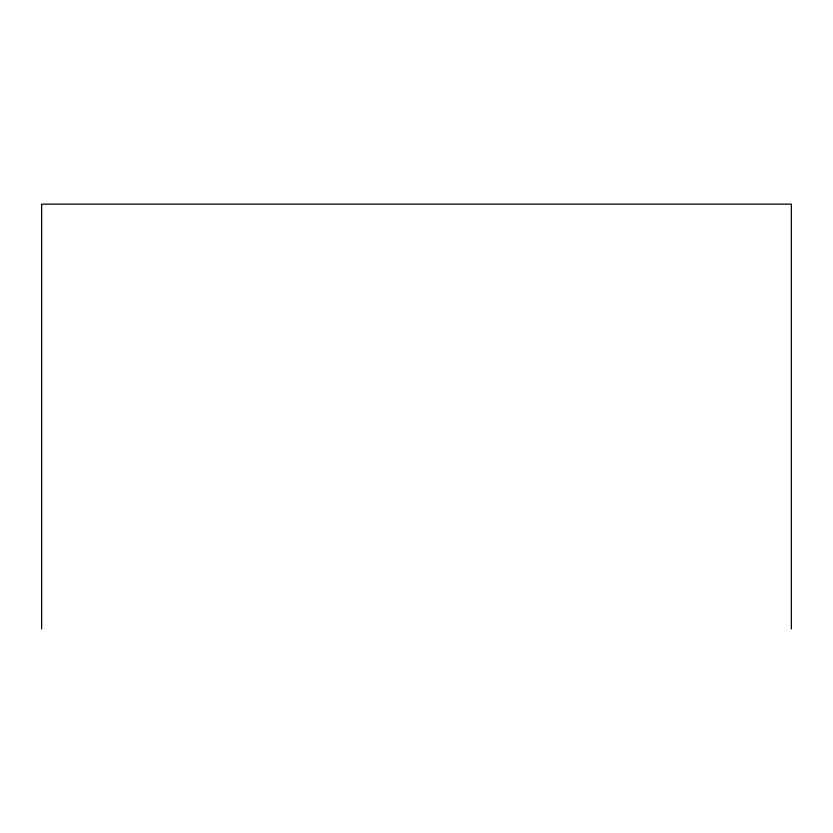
<?xml version="1.0" encoding="UTF-8"?>
<svg xmlns="http://www.w3.org/2000/svg" width="833" height="833" viewBox="0 0 833 833"><rect width="100%" height="100%" fill="white"/><g stroke="black" fill="none" stroke-linecap="round" stroke-linejoin="round"><path stroke-width="1.25" d="M791.35 628.863L791.35 204.137L41.65 204.137L41.65 628.863"/></g></svg>
